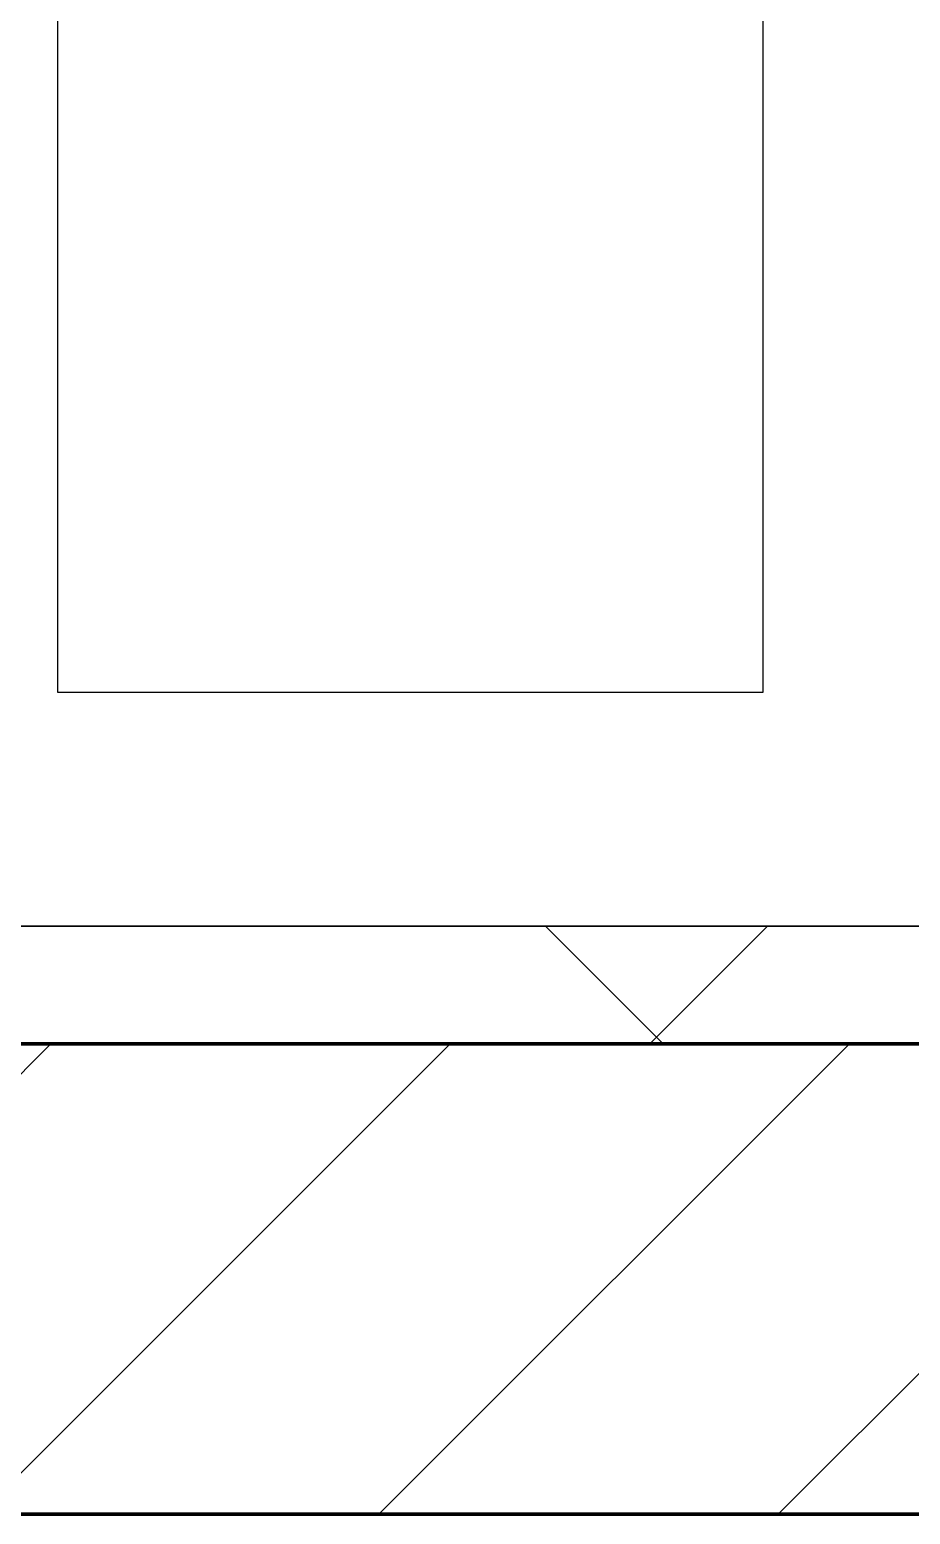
# Model space of a CAD drawing. Header units: millimetres. Extents: x -794334 to -714814, y -17806 to 22403.
# Drawn here: x -734243 to -733869, y -4021 to -3390 of the extents above; entities that cross this region are included whole.
import ezdxf
from ezdxf.xclip import XClip

# ---------------------------------------------------------------- set-up
doc = ezdxf.new("R2010")
doc.units = ezdxf.units.MM
doc.header["$XCLIPFRAME"] = 0
doc.layers.add('000 - WIPEOUT', color=250, linetype='Continuous')
doc.layers.add('A11_ALU.SOLID SHEET', color=2, linetype='Continuous')
for name, color, linetype, lineweight in [('A-GLAZ-CURT', 2, 'Continuous', 9), ('A-WALL', 5, 'Continuous', 35), ('A-WALL-FNSH', 2, 'Continuous', 35), ('A-WALL-PATT', 1, 'Continuous', 35), ('WALL-E', 2, 'Continuous', 35)]:
    doc.layers.add(name, color=color, linetype=linetype, lineweight=lineweight)

# ---------------------------------------------------------------- blocks, each defined once
blk = doc.blocks.new('PPLS-PP19_Custom Tile Pattern - Custom Tile Pattern-V191-4252-01 ENLARGED CONCOURSE LEVEL - REFLECTED CEILING PLAN - SHEET 3')
at = {"layer": 'A-GLAZ-CURT'}
for p, q in [((-300, 0), (300, 0)), ((300, 0), (-300, 0)), ((230.06, 0), (300, 0)), ((-300, -50), (300, -50)), ((300, -50), (-300, -50))]:
    blk.add_line(p, q, dxfattribs=at)
for points, knots in [([(300, 0), (286.53, 0), (254.22, 0), (207.11, 0), (177.41, 0), (159.34, 0), (158.33, 0), (158.3, 0)], [-285.253232, -285.253232, -285.253232, -285.253232, -244.693688, -187.987675, -143.776725, -129.632772, -123.352749, -123.352749, -123.352749, -123.352749]), ([(171.51, 0), (176.48, 0), (193.23, 0), (201.73, 0), (208.81, 0), (213.9, 0), (241.96, 0), (266.73, 0), (281.71, 0), (291.71, 0), (296.52, 0), (297.86, 0), (298.09, 0)], [-7971.819559, -7971.819559, -7971.819559, -7971.819559, -7784.112253, -7606.717214, -7289.299508, -7042.621073, -6582.165592, -6068.460911, -5766.029927, -5566.724884, -5280.360606, -5199.253518, -5199.253518, -5199.253518, -5199.253518]), ([(247.1, 0), (246.76, 0), (245.04, 0), (238.34, 0), (226.56, 0), (221.1, 0), (208.3, 0), (200.23, 0), (198.38, 0)], [-9649.085549, -9649.085549, -9649.085549, -9649.085549, -9581.591397, -9406.094246, -9221.510254, -9016.44624, -8717.832359, -8627.230601, -8627.230601, -8627.230601, -8627.230601]), ([(300, 0), (288.22, 0), (262, 0), (230.43, 0), (219.94, 0), (219.02, 0)], [-12528.858583, -12528.858583, -12528.858583, -12528.858583, -11905.454923, -11162.864862, -10856.732305, -10856.732305, -10856.732305, -10856.732305]), ([(219.9, 0), (220.86, 0), (227.84, 0), (242.06, 0), (246.54, 0), (246.96, 0)], [-10670.940496, -10670.940496, -10670.940496, -10670.940496, -10511.382485, -9925.173265, -9834.877357, -9834.877357, -9834.877357, -9834.877357]), ([(284.76, 0), (284.76, 0), (285.09, 0), (287.47, 0), (293.59, 0), (297.76, 0), (300, 0)], [-4110.630118, -4110.630118, -4110.630118, -4110.630118, -4053.389046, -3959.664717, -3862.421465, -3746.95702, -3746.95702, -3746.95702, -3746.95702]), ([(297.38, 0), (295.84, 0), (291.62, 0), (285.38, 0), (284.87, 0)], [-4803.172655, -4803.172655, -4803.172655, -4803.172655, -4358.271401, -4143.037883, -4143.037883, -4143.037883, -4143.037883])]:
    blk.add_open_spline(points, degree=3, knots=knots, dxfattribs=at)
blk = doc.blocks.new('PPLS-PP19_Custom Tile Pattern - Custom Tile Pattern-V192-4252-01 ENLARGED CONCOURSE LEVEL - REFLECTED CEILING PLAN - SHEET 3')
at = {"layer": 'A-GLAZ-CURT'}
for p, q in [((-300, 0), (300, 0)), ((300, 0), (-300, 0)), ((-293.07, 0), (-275.75, 0)), ((-275.75, 0), (-293.07, 0)), ((-222.32, 0), (-205, 0)), ((-205, 0), (-222.32, 0)), ((-300, -50), (300, -50)), ((300, -50), (-300, -50))]:
    blk.add_line(p, q, dxfattribs=at)
at = {"layer": 'A-GLAZ-CURT', "flags": 128}
for points in [[(-300, 0), (-291.56, 0), (-283.3, 0), (-275.2, 0), (-267.26, 0)], [(-267.51, 0), (-275.48, 0), (-283.55, 0), (-291.73, 0), (-300, 0)], [(-266.36, 0), (-259.45, 0), (-251.77, 0), (-244.2, 0), (-236.74, 0), (-229.36, 0), (-222.06, 0), (-214.83, 0), (-207.71, 0), (-200.76, 0), (-194.02, 0), (-187.54, 0), (-181.38, 0), (-175.58, 0), (-170.25, 0), (-165.64, 0), (-162.01, 0), (-159.53, 0), (-157.46, 0), (-154.52, 0), (-149.42, 0), (-141.84, 0), (-132.81, 0), (-126.08, 0)], [(-125.17, 0), (-128.55, 0), (-134.16, 0), (-140.03, 0), (-145.5, 0), (-150.63, 0), (-155.53, 0), (-160.27, 0), (-164.95, 0), (-169.65, 0), (-174.47, 0), (-179.49, 0), (-184.81, 0), (-190.44, 0), (-196.37, 0), (-202.58, 0), (-209.04, 0), (-215.73, 0), (-222.63, 0), (-229.72, 0), (-236.97, 0), (-244.39, 0), (-251.96, 0), (-259.67, 0), (-266.36, 0)]]:
    blk.add_lwpolyline(points, dxfattribs=at)
at = {"layer": 'A-GLAZ-CURT'}
for points, knots in [([(-300, 0), (-284.65, 0), (-236.57, 0), (-179.32, 0), (-143.3, 0), (-130.76, 0)], [-5323.127839, -5323.127839, -5323.127839, -5323.127839, -4502.809032, -2700.551212, -1330.78196, -1330.78196, -1330.78196, -1330.78196]), ([(-199.15, 0), (-204.06, 0), (-229.61, 0), (-262.56, 0), (-294.48, 0), (-300, 0)], [-15473.903569, -15473.903569, -15473.903569, -15473.903569, -15131.813646, -13729.592194, -13439.944408, -13439.944408, -13439.944408, -13439.944408]), ([(-137.88, 0), (-140.56, 0), (-147.66, 0), (-147.69, 0), (-158.72, 0), (-174.02, 0), (-185.59, 0), (-209.77, 0), (-232.01, 0), (-255.22, 0), (-262.59, 0), (-264.9, 0), (-265.4, 0)], [-3187.727384, -3187.727384, -3187.727384, -3187.727384, -2919.378265, -2477.344047, -2237.412286, -2029.680487, -1755.085331, -1400.429864, -858.079193, -543.655514, -208.940337, 0, 0, 0, 0]), ([(-258.6, 0), (-257.91, 0), (-254.26, 0), (-241.25, 0), (-225.99, 0), (-213.1, 0), (-204.65, 0), (-200.03, 0), (-198.49, 0)], [-5722.54675, -5722.54675, -5722.54675, -5722.54675, -5657.471696, -5413.335975, -5017.494783, -4832.723979, -4666.091899, -4580.210183, -4580.210183, -4580.210183, -4580.210183]), ([(-133.82, 0), (-135.51, 0), (-137.8, 0), (-149.31, 0), (-162.01, 0), (-177.91, 0), (-199.46, 0), (-216.65, 0), (-231.26, 0), (-233.46, 0), (-234, 0)], [-2731.647847, -2731.647847, -2731.647847, -2731.647847, -2418.507304, -2308.929706, -2113.765672, -1763.376603, -1422.553702, -978.033455, -846.069444, -682.911962, -682.911962, -682.911962, -682.911962]), ([(-233.49, 0), (-233.44, 0), (-232.38, 0), (-230.74, 0), (-225.3, 0), (-223.63, 0)], [-455.274641, -455.274641, -455.274641, -455.274641, -440.605512, -119.536984, 0, 0, 0, 0]), ([(-223.63, 0), (-219.39, 0), (-210.5, 0), (-201.81, 0), (-198.49, 0)], [-5463.295695, -5463.295695, -5463.295695, -5463.295695, -5161.076232, -4976.138863, -4976.138863, -4976.138863, -4976.138863]), ([(-72.93, 0), (-75.51, 0), (-91.45, 0), (-130.54, 0), (-174.9, 0), (-198.49, 0)], [-19442.345229, -19442.345229, -19442.345229, -19442.345229, -18935.241197, -17136.203329, -15489.268467, -15489.268467, -15489.268467, -15489.268467]), ([(-197.96, 0), (-194, 0), (-184.17, 0), (-171.77, 0), (-158.7, 0), (-157.22, 0)], [-4570.356129, -4570.356129, -4570.356129, -4570.356129, -4349.945572, -4000.813434, -3840.635403, -3840.635403, -3840.635403, -3840.635403]), ([(-197.48, 0), (-193.56, 0), (-184.64, 0), (-169.02, 0), (-152.12, 0), (-138.64, 0), (-132.46, 0), (-131.12, 0)], [-4957.434982, -4957.434982, -4957.434982, -4957.434982, -4739.070012, -4465.409639, -4149.119819, -3839.893365, -3743.369272, -3743.369272, -3743.369272, -3743.369272]), ([(-152.35, 0), (-151.03, 0), (-147.71, 0), (-143.57, 0), (-138.62, 0)], [-3494.978217, -3494.978217, -3494.978217, -3494.978217, -3371.022232, -3227.460399, -3227.460399, -3227.460399, -3227.460399]), ([(-118.78, 0), (-121.86, 0), (-126.28, 0), (-136.96, 0), (-147.46, 0), (-150.03, 0), (-150.57, 0)], [-5938.474035, -5938.474035, -5938.474035, -5938.474035, -5700.061948, -5508.838257, -5298.784692, -5196.16478, -5196.16478, -5196.16478, -5196.16478]), ([(-150.34, 0), (-150.07, 0), (-147.75, 0), (-143.47, 0), (-134.98, 0), (-131.56, 0)], [-4948.728362, -4948.728362, -4948.728362, -4948.728362, -4883.323924, -4440.880425, -4206.419108, -4206.419108, -4206.419108, -4206.419108]), ([(-26.75, 0), (-27.82, 0), (-36.18, 0), (-53.55, 0), (-78.2, 0), (-110.94, 0), (-130.52, 0), (-147.74, 0), (-149.07, 0)], [-8718.362214, -8718.362214, -8718.362214, -8718.362214, -8532.293389, -8073.216054, -7508.296369, -7004.680444, -6449.282163, -6277.220794, -6277.220794, -6277.220794, -6277.220794]), ([(-148.23, 0), (-146.94, 0), (-140.15, 0), (-137.28, 0), (-134.43, 0), (-131.95, 0), (-131.75, 0)], [-6162.058746, -6162.058746, -6162.058746, -6162.058746, -6017.569127, -5560.701257, -5364.112219, -5347.262158, -5347.262158, -5347.262158, -5347.262158]), ([(-86.16, 0), (-91.37, 0), (-104.13, 0), (-122.65, 0), (-139.03, 0), (-146.11, 0), (-146.95, 0)], [-1681.3698, -1681.3698, -1681.3698, -1681.3698, -1374.161226, -945.742622, -741.901385, -489.130243, -489.130243, -489.130243, -489.130243]), ([(-146.69, 0), (-146.59, 0), (-145.49, 0), (-138.96, 0), (-133.64, 0), (-131.07, 0)], [-420.34245, -420.34245, -420.34245, -420.34245, -406.956646, -290.263673, -140.11415, -140.11415, -140.11415, -140.11415]), ([(-127.41, 0), (-131.63, 0), (-133.16, 0), (-134.09, 0), (-134.15, 0)], [-8540.990293, -8540.990293, -8540.990293, -8540.990293, -8266.114998, -8246.473386, -8246.473386, -8246.473386, -8246.473386]), ([(-120.13, 0), (-120.14, 0), (-120.24, 0), (-121.3, 0), (-129.25, 0), (-133.82, 0)], [-2933.992132, -2933.992132, -2933.992132, -2933.992132, -2920.575025, -2840.280255, -2731.647847, -2731.647847, -2731.647847, -2731.647847]), ([(-130.67, 0), (-128.7, 0), (-122.37, 0), (-107.3, 0), (-90.42, 0), (-75.26, 0), (-68.41, 0), (-65.12, 0), (-63.63, 0)], [-4186.349304, -4186.349304, -4186.349304, -4186.349304, -4054.690705, -3793.097032, -3402.597032, -3144.956779, -3050.982048, -2969.237017, -2969.237017, -2969.237017, -2969.237017]), ([(-130.66, 0), (-130.37, 0), (-127.46, 0), (-117.33, 0), (-92.04, 0), (-74.87, 0), (-65.43, 0), (-62.62, 0)], [-7345.759198, -7345.759198, -7345.759198, -7345.759198, -7293.749979, -6839.55839, -6236.997189, -5713.340575, -5220.146789, -5220.146789, -5220.146789, -5220.146789]), ([(-130.61, 0), (-127.65, 0), (-120.2, 0), (-110.8, 0), (-99.5, 0), (-91.46, 0)], [-1325.338166, -1325.338166, -1325.338166, -1325.338166, -1002.059161, -460.363443, 0, 0, 0, 0]), ([(-130.56, 0), (-129.44, 0), (-126.47, 0), (-124.19, 0), (-123.43, 0), (-123.28, 0)], [-3729.806259, -3729.806259, -3729.806259, -3729.806259, -3647.167523, -3488.92562, -3439.852845, -3439.852845, -3439.852845, -3439.852845]), ([(-113.43, 0), (-113.44, 0), (-113.96, 0), (-119.73, 0), (-125.43, 0), (-127.03, 0), (-127.41, 0)], [-328.499627, -328.499627, -328.499627, -328.499627, -282.672656, -98.539552, -24.539552, 0, 0, 0, 0]), ([(-126.5, 0), (-122.44, 0), (-108.71, 0), (-86.75, 0), (-69.25, 0), (-62.66, 0)], [-5231.017328, -5231.017328, -5231.017328, -5231.017328, -4994.692869, -4542.524482, -4012.13977, -4012.13977, -4012.13977, -4012.13977]), ([(-125.15, 0), (-124.93, 0), (-121.96, 0), (-113.01, 0), (-98.9, 0), (-85.29, 0), (-71.67, 0), (-65.93, 0), (-65.07, 0)], [-3362.7396, -3362.7396, -3362.7396, -3362.7396, -3342.215224, -3074.362186, -2902.289527, -2605.247022, -2322.099534, -2241.8264, -2241.8264, -2241.8264, -2241.8264]), ([(-122.08, 0), (-122.01, 0), (-121.69, 0), (-121.2, 0), (-120.88, 0)], [-3136.336417, -3136.336417, -3136.336417, -3136.336417, -3110.304437, -3035.164275, -3035.164275, -3035.164275, -3035.164275]), ([(-36.33, 0), (-36.43, 0), (-37.27, 0), (-45.02, 0), (-46.13, 0), (-60.59, 0), (-81.23, 0), (-99.51, 0), (-114.02, 0), (-117.28, 0), (-118.78, 0)], [-1855.773136, -1855.773136, -1855.773136, -1855.773136, -1810.870157, -1672.078046, -1405.135169, -1060.00838, -740.068933, -229.489605, -116.330425, 0, 0, 0, 0]), ([(-117.74, 0), (-117.19, 0), (-114.78, 0), (-113.43, 0), (-113.43, 0)], [-821.249067, -821.249067, -821.249067, -821.249067, -394.672656, -330.879064, -330.879064, -330.879064, -330.879064]), ([(-62.73, 0), (-69.19, 0), (-85.95, 0), (-107.61, 0), (-116.56, 0), (-117.56, 0)], [-2780.350635, -2780.350635, -2780.350635, -2780.350635, -2193.204658, -1433.981041, -985.49888, -985.49888, -985.49888, -985.49888]), ([(-115.82, 0), (-114.96, 0), (-110.41, 0), (-96.78, 0), (-79.55, 0), (-68.3, 0), (-62.74, 0)], [-5724.064692, -5724.064692, -5724.064692, -5724.064692, -5430.283136, -5103.229623, -4799.173296, -4506.577967, -4506.577967, -4506.577967, -4506.577967]), ([(5.26, 0), (4.44, 0), (0.62, 0), (-12.23, 0), (-25.64, 0), (-40, 0), (-56.24, 0), (-75.59, 0), (-94, 0), (-112.01, 0), (-114.94, 0), (-115.63, 0)], [-2782.860526, -2782.860526, -2782.860526, -2782.860526, -2720.818881, -2518.50168, -2125.455881, -1792.521578, -1466.981642, -1208.454564, -789.402658, -501.969187, -243.577221, -243.577221, -243.577221, -243.577221]), ([(-91.46, 0), (-90.09, 0), (-84.7, 0), (-77.43, 0), (-72.73, 0), (-72.64, 0), (-72.64, 0)], [-19832.387487, -19832.387487, -19832.387487, -19832.387487, -19753.885894, -19541.04734, -19478.625389, -19471.062469, -19471.062469, -19471.062469, -19471.062469]), ([(-63.96, 0), (-64.13, 0), (-72.5, 0), (-80.63, 0), (-86.16, 0)], [-2171.769325, -2171.769325, -2171.769325, -2171.769325, -2007.031671, -1681.3698, -1681.3698, -1681.3698, -1681.3698]), ([(-29.03, 0), (-33.97, 0), (-43.74, 0), (-56.37, 0), (-71.66, 0), (-77.83, 0), (-82.66, 0), (-83.28, 0), (-83.28, 0)], [-2680.714891, -2680.714891, -2680.714891, -2680.714891, -2413.671296, -2161.752162, -2006.592567, -1646.621388, -1424.436217, -1393.971743, -1393.971743, -1393.971743, -1393.971743]), ([(-83.28, 0), (-83.28, 0), (-82.91, 0), (-76.14, 0), (-69.19, 0), (-64.21, 0), (-62.71, 0)], [-1393.4169, -1393.4169, -1393.4169, -1393.4169, -1353.722004, -1274.333717, -1073.56893, -983.012672, -983.012672, -983.012672, -983.012672]), ([(-66.39, 0), (-66.39, 0), (-65.13, 0), (-63.52, 0), (-62.77, 0)], [-2493.31794, -2493.31794, -2493.31794, -2493.31794, -2315.303971, -2181.92404, -2181.92404, -2181.92404, -2181.92404]), ([(31.18, 0), (25.97, 0), (11.99, 0), (-16.92, 0), (-47.42, 0), (-65.77, 0), (-66.37, 0), (-66.38, 0)], [-4496.803627, -4496.803627, -4496.803627, -4496.803627, -4222.080604, -3745.412743, -2981.410125, -2542.574734, -2498.224237, -2498.224237, -2498.224237, -2498.224237]), ([(-62.72, 0), (-54.35, 0), (-36.77, 0), (-12.85, 0), (0.39, 0), (4.31, 0)], [-4506.178587, -4506.178587, -4506.178587, -4506.178587, -4065.652676, -3589.737505, -3288.292483, -3288.292483, -3288.292483, -3288.292483]), ([(-62.6, 0), (-60.84, 0), (-57.27, 0), (-54.49, 0), (-45.2, 0), (-40.79, 0), (-40.46, 0), (-40.44, 0)], [-2950.014163, -2950.014163, -2950.014163, -2950.014163, -2851.217951, -2734.127174, -2474.780881, -2410.990208, -2350.645972, -2350.645972, -2350.645972, -2350.645972]), ([(-62.48, 0), (-60.42, 0), (-51.88, 0), (-34.42, 0), (-29.82, 0), (-29.19, 0)], [-2165.127672, -2165.127672, -2165.127672, -2165.127672, -1809.437387, -963.711516, -666.19313, -666.19313, -666.19313, -666.19313]), ([(-36.62, 0), (-36.62, 0), (-40.35, 0), (-44.32, 0), (-53.7, 0), (-61.78, 0), (-62.33, 0)], [-4069.478503, -4069.478503, -4069.478503, -4069.478503, -3858.647035, -3538.256648, -2842.901703, -2792.246826, -2792.246826, -2792.246826, -2792.246826]), ([(-61.82, 0), (-56.69, 0), (-46.86, 0), (-36.49, 0), (-33.57, 0), (-29.94, 0), (-28.57, 0)], [-965.057361, -965.057361, -965.057361, -965.057361, -651.549973, -296.515819, -83.513472, 0, 0, 0, 0]), ([(-61.69, 0), (-58.18, 0), (-54.2, 0), (-48.53, 0), (-30.79, 0), (-18.63, 0), (-1.28, 0), (4.49, 0)], [-3985.537012, -3985.537012, -3985.537012, -3985.537012, -3689.699207, -3546.54457, -3315.260113, -2864.387349, -2490.960632, -2490.960632, -2490.960632, -2490.960632]), ([(-61.59, 0), (-61.53, 0), (-60.85, 0), (-60.36, 0), (-59.97, 0)], [-5154.045866, -5154.045866, -5154.045866, -5154.045866, -5140.470607, -5006.787413, -5006.787413, -5006.787413, -5006.787413]), ([(-58.83, 0), (-58.37, 0), (-57.29, 0), (-54.23, 0), (-46.33, 0), (-42.62, 0), (-41.76, 0)], [-4859.52896, -4859.52896, -4859.52896, -4859.52896, -4680.891996, -4469.85053, -4321.566175, -4270.495146, -4270.495146, -4270.495146, -4270.495146]), ([(-51.83, 0), (-51.83, 0), (-51.78, 0), (-47.4, 0), (-46.01, 0), (-40.22, 0), (-36.78, 0)], [-632.814994, -632.814994, -632.814994, -632.814994, -627.965721, -508.377888, -260.442412, 0, 0, 0, 0]), ([(76.63, 0), (74.8, 0), (67.65, 0), (53.52, 0), (37, 0), (24.07, 0), (12.82, 0), (-2.9, 0), (-20.62, 0), (-32.81, 0), (-44.85, 0), (-51.43, 0), (-51.79, 0)], [-3095.572228, -3095.572228, -3095.572228, -3095.572228, -2950.589685, -2634.532728, -2313.748533, -2106.613311, -1925.670641, -1617.263037, -1290.787923, -1039.307308, -819.71621, -644.910881, -644.910881, -644.910881, -644.910881]), ([(-41.76, 0), (-39.9, 0), (-37.72, 0), (-36.92, 0), (-36.77, 0)], [-4270.495146, -4270.495146, -4270.495146, -4270.495146, -4161.040818, -4106.245333, -4106.245333, -4106.245333, -4106.245333]), ([(-36.78, 0), (-32.43, 0), (-19.22, 0), (8.83, 0), (42.69, 0), (65.42, 0), (73.02, 0)], [-6191.144455, -6191.144455, -6191.144455, -6191.144455, -5862.463379, -5340.621928, -4573.028122, -4128.480289, -4128.480289, -4128.480289, -4128.480289]), ([(-36.29, 0), (-36.29, 0), (-34.66, 0), (-28.88, 0), (-26.95, 0), (-26.54, 0)], [-9150.272121, -9150.272121, -9150.272121, -9150.272121, -9057.163041, -8919.836787, -8834.607043, -8834.607043, -8834.607043, -8834.607043]), ([(30.82, 0), (29.27, 0), (20.14, 0), (3.54, 0), (-16.58, 0), (-34.76, 0), (-36.04, 0)], [-10462.034656, -10462.034656, -10462.034656, -10462.034656, -10363.088938, -9884.23066, -9424.652049, -9182.880979, -9182.880979, -9182.880979, -9182.880979]), ([(-33.34, 0), (-33.34, 0), (-32.93, 0), (-31.16, 0), (-30.52, 0)], [-2415.024266, -2415.024266, -2415.024266, -2415.024266, -2357.633367, -2323.618664, -2323.618664, -2323.618664, -2323.618664]), ([(4.21, 0), (3.12, 0), (-4.61, 0), (-17.84, 0), (-30.57, 0), (-31.82, 0), (-32, 0)], [-3388.610552, -3388.610552, -3388.610552, -3388.610552, -3333.063701, -2994.501669, -2698.150104, -2614.070998, -2614.070998, -2614.070998, -2614.070998]), ([(-30.76, 0), (-30.73, 0), (-29.99, 0), (-23.47, 0), (-15.75, 0), (-15.19, 0)], [-54176.191683, -54176.191683, -54176.191683, -54176.191683, -54157.274271, -53749.15266, -53717.791567, -53717.791567, -53717.791567, -53717.791567]), ([(-30.52, 0), (-27.11, 0), (-17.83, 0), (5.99, 0), (22.06, 0), (37.44, 0), (45.92, 0), (57.76, 0), (64.47, 0), (71.43, 0), (72.86, 0), (73.15, 0)], [-2323.618664, -2323.618664, -2323.618664, -2323.618664, -2142.497158, -1716.209403, -1206.526904, -1089.329421, -901.315459, -753.071572, -495.328968, -421.953223, -401.523862, -401.523862, -401.523862, -401.523862]), ([(-13, 0), (-14.35, 0), (-17.68, 0), (-25.97, 0), (-29.52, 0), (-30.21, 0)], [-55207.591944, -55207.591944, -55207.591944, -55207.591944, -54789.006179, -54461.685999, -54290.791712, -54290.791712, -54290.791712, -54290.791712]), ([(4.3, 0), (3.36, 0), (-2.22, 0), (-13.89, 0), (-24.92, 0), (-29.03, 0)], [-3375.715047, -3375.715047, -3375.715047, -3375.715047, -3285.499107, -2903.012179, -2680.714891, -2680.714891, -2680.714891, -2680.714891]), ([(-28.98, 0), (-28.66, 0), (-27.39, 0), (-24.45, 0), (-22.56, 0)], [-166.548282, -166.548282, -166.548282, -166.548282, -102.06493, 0, 0, 0, 0]), ([(-28.57, 0), (-26.93, 0), (-20.29, 0), (-11.45, 0), (-1.37, 0), (4.06, 0), (4.44, 0)], [-5361.429781, -5361.429781, -5361.429781, -5361.429781, -5261.36855, -5050.479954, -4785.90057, -4765.715361, -4765.715361, -4765.715361, -4765.715361]), ([(-22.56, 0), (-20.27, 0), (-17.03, 0), (-11.36, 0), (-7.66, 0), (-6.6, 0), (-6.44, 0)], [-56468.192263, -56468.192263, -56468.192263, -56468.192263, -56344.022017, -56303.229861, -56166.290093, -56124.392176, -56124.392176, -56124.392176, -56124.392176]), ([(-15.19, 0), (-13.07, 0), (7.48, 0), (42.82, 0), (88.72, 0), (120.63, 0), (138.28, 0), (138.53, 0)], [-461.142613, -461.142613, -461.142613, -461.142613, -429.606584, -390.253598, -346.313304, -291.370682, -290.5735, -290.5735, -290.5735, -290.5735]), ([(-6.54, 0), (-6.73, 0), (-7.2, 0), (-7.6, 0), (-7.79, 0)], [-56009.792147, -56009.792147, -56009.792147, -56009.792147, -55949.290093, -55895.192118, -55895.192118, -55895.192118, -55895.192118]), ([(-2.63, 0), (-2.47, 0), (-1.22, 0), (4.92, 0), (15.97, 0), (22.54, 0), (24.49, 0)], [-226.825321, -226.825321, -226.825321, -226.825321, -220.269177, -206.416616, -198.214427, -187.717507, -187.717507, -187.717507, -187.717507]), ([(4.43, 0), (3, 0), (0.51, 0), (-1.67, 0), (-2.25, 0)], [-258.111572, -258.111572, -258.111572, -258.111572, -246.234814, -234.646884, -234.646884, -234.646884, -234.646884]), ([(72.04, 0), (67.35, 0), (55.09, 0), (35.84, 0), (15.88, 0), (8.34, 0), (5.09, 0)], [-344.148763, -344.148763, -344.148763, -344.148763, -330.153101, -307.516438, -285.83788, -259.907018, -259.907018, -259.907018, -259.907018]), ([(5.14, 0), (8.11, 0), (13.81, 0), (21.24, 0), (24.62, 0), (24.72, 0), (24.72, 0)], [-4753.424463, -4753.424463, -4753.424463, -4753.424463, -4596.498881, -4445.288762, -4384.376941, -4376.041937, -4376.041937, -4376.041937, -4376.041937]), ([(70.61, 0), (66.16, 0), (55.8, 0), (39.61, 0), (25.81, 0), (12.24, 0), (5.14, 0)], [-4647.237329, -4647.237329, -4647.237329, -4647.237329, -4326.416877, -4098.545751, -3766.694881, -3404.459819, -3404.459819, -3404.459819, -3404.459819]), ([(5.23, 0), (5.76, 0), (11.36, 0), (15.02, 0), (22.91, 0), (31, 0), (39.04, 0), (51.19, 0), (58.74, 0), (61.34, 0), (61.45, 0)], [-2474.669681, -2474.669681, -2474.669681, -2474.669681, -2439.246196, -2084.094819, -1956.422387, -1818.904206, -1645.594513, -1443.202566, -1228.752106, -1120.932285, -1120.932285, -1120.932285, -1120.932285]), ([(8.33, 0), (8.19, 0), (7.61, 0), (6.38, 0), (5.25, 0)], [-3574.286521, -3574.286521, -3574.286521, -3574.286521, -3526.962355, -3407.554309, -3407.554309, -3407.554309, -3407.554309]), ([(5.27, 0), (7.68, 0), (9.69, 0), (10.14, 0), (10.18, 0)], [-3262.971924, -3262.971924, -3262.971924, -3262.971924, -3066.359526, -3044.715262, -3044.715262, -3044.715262, -3044.715262]), ([(9.32, 0), (9.08, 0), (8.22, 0), (6.95, 0), (5.95, 0)], [-2922.926651, -2922.926651, -2922.926651, -2922.926651, -2882.788014, -2801.138041, -2801.138041, -2801.138041, -2801.138041]), ([(24.69, 0), (24.54, 0), (20.99, 0), (15.48, 0), (10.8, 0), (9.63, 0)], [-4368.572414, -4368.572414, -4368.572414, -4368.572414, -4306.476363, -4080.000647, -3772.857994, -3772.857994, -3772.857994, -3772.857994])]:
    blk.add_open_spline(points, degree=3, knots=knots, dxfattribs=at)
for points in [[(-134.15, 0), (-133.48, 0), (-132.47, 0), (-130.93, 0)], [(-130.78, 0), (-129.53, 0), (-128.06, 0), (-126.5, 0)], [(-130.58, 0), (-128.4, 0), (-126.56, 0), (-125.15, 0)], [(-39.84, 0), (-39.08, 0), (-38.11, 0), (-37.36, 0)]]:
    blk.add_open_spline(points, degree=3, dxfattribs=at)
blk = doc.blocks.new('*U1029')
at = {"layer": 'A-GLAZ-CURT'}
for name, p in [('PPLS-PP19_Custom Tile Pattern - Custom Tile Pattern-V191-4252-01 ENLARGED CONCOURSE LEVEL - REFLECTED CEILING PLAN - SHEET 3', (44402.37, -7350)), ('PPLS-PP19_Custom Tile Pattern - Custom Tile Pattern-V192-4252-01 ENLARGED CONCOURSE LEVEL - REFLECTED CEILING PLAN - SHEET 3', (45002.37, -7350))]:
    blk.add_blockref(name, p, dxfattribs=at)
blk = doc.blocks.new('*U1271')
at = {"color": 3}
blk.add_wipeout([(-437.5, -1250), (437.5, -1250), (437.5, -1550), (-437.5, -1550)], dxfattribs=at).dxf.layer = '000 - WIPEOUT'
at = {"layer": 'A11_ALU.SOLID SHEET', "color": 0, "linetype": 'ByBlock'}
blk.add_lwpolyline([(-437.5, -1550), (437.5, -1550), (437.5, -1250), (-437.5, -1250)], close=True, dxfattribs=at)
blk = doc.blocks.new('*U1630')
blk.add_lwpolyline([(22690, -750), (19166.45, -750), (19116.45, -700), (18966.44, -550), (-101025.39, -550), (-101025.39, -6704.96), (-96300, -6704.96), (-96300, -7350), (-94497.63, -7350), (17250, -7350), (17250, -6849.96), (18300, -6849.96), (22690, -6849.96)], close=True)
at = {"layer": 'A11_ALU.SOLID SHEET', "color": 0, "linetype": 'ByBlock', "rotation": 90}
blk.add_blockref('*U1271', (9200, -6813), dxfattribs=at)

msp = doc.modelspace()

# ---------------------------------------------------------------- block references
at = {"layer": 'A11_ALU.SOLID SHEET'}
ref = msp.add_blockref('*U1630', (-744681.24, 3579.02), dxfattribs=at)
XClip(ref).set_block_clipping_path([(-45802.4668593339, -9620.0029952967), (23702.8690583039, 10334.9999958097)])

# ---------------------------------------------------------------- next in the draw order: hatches: boundary and pattern name
at = {"layer": 'A-WALL-PATT', "lineweight": 9}
h = msp.add_hatch(dxfattribs=at)
h.set_pattern_fill('FP_5', color=256, style=0, pattern_type=2)
h.set_pattern_definition([(45, (0, 0), (-212.13203, 212.13203), []), (135, (0, 0), (-212.13203, -212.13203), [])])
h.paths.add_polyline_path([(-727630.24, -3820.98), (-727382.37, -3820.98), (-727382.37, -3770.98), (-790483.7, -3770.98), (-790483.7, -3820.98), (-727766, -3820.98)])
h = msp.add_hatch(dxfattribs=at)
h.set_pattern_fill('FP_2', color=256, style=0, pattern_type=2)
h.set_pattern_definition([(45, (0, 0), (-84.852814, 84.852814), [])])
h.paths.add_polyline_path([(-727382.37, -4020.98), (-727382.37, -3820.98), (-790483.7, -3820.98), (-790483.7, -4020.98), (-727494.49, -4020.98)])

# ---------------------------------------------------------------- next in the draw order: linework, layer by layer
at = {"layer": 'A-WALL', "color": 7, "lineweight": 70}
for p, q in [((-734780, -3820.98), (-733580, -3820.98)), ((-733580, -3820.98), (-734780, -3820.98)), ((-733580, -4020.98), (-734780, -4020.98))]:
    msp.add_line(p, q, dxfattribs=at)
at = {"layer": 'A-WALL-FNSH', "color": 250}
msp.add_line((-734780, -3770.98), (-733580, -3770.98), dxfattribs=at)
at = {"layer": 'WALL-E'}
for p, q in [((-727382.37, -4020.98), (-790483.7, -4020.98)), ((-790483.7, -4020.98), (-727382.37, -4020.98))]:
    msp.add_line(p, q, dxfattribs=at)

# ---------------------------------------------------------------- next in the draw order: block references
msp.add_blockref('*U1029', (-778882.37, 3579.02))

doc.saveas('drawing.dxf')
